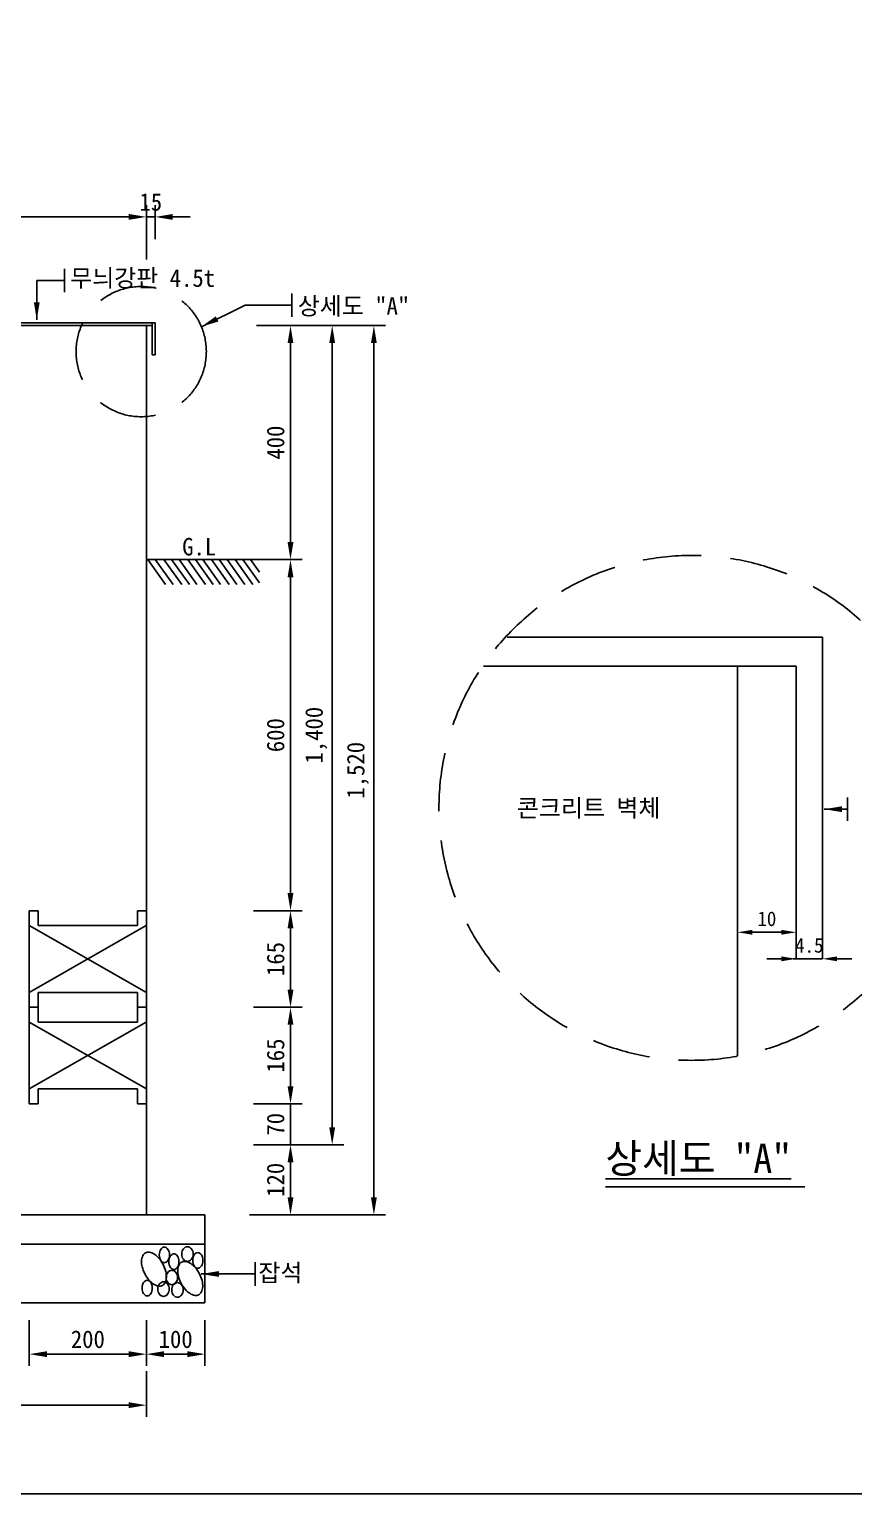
# Model space of a CAD drawing. Header units: millimetres. Extents: x 250 to 8210, y 580 to 5740.
# Drawn here: x 2898 to 4306, y 580 to 3083 of the extents above; entities that cross this region are included whole.
import ezdxf

# ---------------------------------------------------------------- set-up
doc = ezdxf.new("R2010")
doc.units = ezdxf.units.MM
doc.header["$LTSCALE"] = 400
doc.linetypes.add('HIDDEN', pattern=[0.375, 0.25, -0.125])
for name, color, linetype in [('ED-DIMS', 1, 'Continuous'), ('ED-LEAL', 1, 'Continuous'), ('ED-LEAT', 3, 'Continuous'), ('ED-MANH', 3, 'Continuous'), ('ED-NEWC', 4, 'Continuous'), ('TI-LEAL', 1, 'Continuous'), ('TN-TEXT', 3, 'Continuous'), ('TN-TRUF', 4, 'Continuous'), ('TT-BASE', 8, 'Continuous'), ('TT-DIMS', 1, 'Continuous'), ('TT-LEAL', 1, 'Continuous'), ('TT-LEAT', 3, 'Continuous'), ('TT-MANH', 4, 'Continuous'), ('TT-PATT', 5, 'Continuous'), ('TT-TEXT', 3, 'Continuous'), ('TX-PAPR', 2, 'Continuous')]:
    doc.layers.add(name, color=color, linetype=linetype)
doc.styles.get("Standard").update_dxf_attribs({"font": 'GulimChe.ttf'})
doc.styles.add('굴림', font='GulimChe.ttf')
doc.styles.add('굴림체', font='GulimChe.ttf')
doc.dimstyles.new('dim_st', dxfattribs={"dimtxt": 2.5, "dimasz": 2.5, "dimexe": 2, "dimexo": 3, "dimgap": 1, "dimtad": 1, "dimdec": 0, "dimrnd": 1, "dimzin": 0, "dimdsep": 46, "dimlunit": 6, "dimtxsty": '굴림체', "dimcen": -1, "dimclrd": 1, "dimclre": 1, "dimclrt": 3, "dimadec": 0, "dimazin": 0, "dimtfac": 1, "dimtdec": 0, "dimtix": 1, "dimtofl": 0, "dimtmove": 2, "dimatfit": 3, "dimfxl": 0, "dimtolj": 1, "dimtzin": 0, "dimarcsym": 0})
doc.dimstyles.new('ISO-25', dxfattribs={"dimtxt": 2.5, "dimasz": 2.5, "dimexe": 1.25, "dimexo": 0.625, "dimtad": 1, "dimtxsty": 'Standard', "dimcen": 2.5, "dimadec": 0, "dimazin": 0, "dimtfac": 1, "dimtmove": 0, "dimatfit": 3, "dimfxl": 0, "dimarcsym": 0})
doc.dimstyles.new('사본 dim_st', dxfattribs={"dimscale": 10, "dimtxt": 2.5, "dimasz": 2.5, "dimexe": 2, "dimexo": 3, "dimgap": 1, "dimtad": 1, "dimdec": 0, "dimlfac": 0.1, "dimrnd": 1, "dimzin": 0, "dimdsep": 46, "dimlunit": 6, "dimtxsty": '굴림체', "dimcen": -1, "dimclrd": 1, "dimclre": 1, "dimclrt": 3, "dimadec": 0, "dimazin": 0, "dimtfac": 1, "dimtdec": 0, "dimtix": 1, "dimtofl": 0, "dimtmove": 2, "dimatfit": 3, "dimfxl": 0, "dimtolj": 1, "dimtzin": 0, "dimarcsym": 0})

# ---------------------------------------------------------------- blocks, each defined once
blk = doc.blocks.new('*D47')
at = {"layer": 'Defpoints', "color": 0}
for p in [(2898, 906.4), (3098, 906.4), (2898, 818.5)]:
    blk.add_point(p, dxfattribs=at)
at = {"layer": 'TT-DIMS', "color": 0, "lineweight": -2}
for p, q in [((2898, 876.4), (2898, 798.5)), ((3098, 876.4), (3098, 798.5)), ((3068, 818.5), (2928, 818.5))]:
    blk.add_line(p, q, dxfattribs=at)
at = {"layer": 'TT-DIMS', "color": 0}
for points in [[(2928, 823.5), (2928, 813.5), (2898, 818.5)], [(3068, 823.5), (3068, 813.5), (3098, 818.5)]]:
    blk.add_solid(points, dxfattribs=at)
at = {"layer": 'TT-DIMS', "color": 3, "insert": (2998, 843.8), "char_height": 30, "attachment_point": 5, "style": '굴림체'}
blk.add_mtext('200', dxfattribs=at)
blk = doc.blocks.new('*D50')
at = {"layer": 'Defpoints', "color": 0}
for p in [(3322.3, 2576.4), (3251.1, 1176.4), (3415.4, 1176.4)]:
    blk.add_point(p, dxfattribs=at)
at = {"layer": 'TT-DIMS', "color": 0, "lineweight": -2}
for p, q in [((3352.3, 2576.4), (3435.4, 2576.4)), ((3415.4, 2546.4), (3415.4, 1206.4)), ((3281.1, 1176.4), (3435.4, 1176.4))]:
    blk.add_line(p, q, dxfattribs=at)
at = {"layer": 'TT-DIMS', "color": 0}
for points in [[(3410.4, 2546.4), (3420.4, 2546.4), (3415.4, 2576.4)], [(3410.4, 1206.4), (3420.4, 1206.4), (3415.4, 1176.4)]]:
    blk.add_solid(points, dxfattribs=at)
at = {"layer": 'TT-DIMS', "color": 3, "insert": (3388.2, 1876.4), "char_height": 30, "attachment_point": 5, "rotation": 90, "style": '굴림체'}
blk.add_mtext('1,400', dxfattribs=at)
blk = doc.blocks.new('*D51')
at = {"layer": 'Defpoints', "color": 0}
for p in [(3261.1, 2176.4), (3251.1, 1576.4), (3344.2, 1576.4)]:
    blk.add_point(p, dxfattribs=at)
at = {"layer": 'TT-DIMS', "color": 0, "lineweight": -2}
for p, q in [((3291.1, 2176.4), (3364.2, 2176.4)), ((3344.2, 2146.4), (3344.2, 1606.4)), ((3281.1, 1576.4), (3364.2, 1576.4))]:
    blk.add_line(p, q, dxfattribs=at)
at = {"layer": 'TT-DIMS', "color": 0}
for points in [[(3339.2, 2146.4), (3349.2, 2146.4), (3344.2, 2176.4)], [(3339.2, 1606.4), (3349.2, 1606.4), (3344.2, 1576.4)]]:
    blk.add_solid(points, dxfattribs=at)
at = {"layer": 'TT-DIMS', "color": 3, "insert": (3318.8, 1876.4), "char_height": 30, "attachment_point": 5, "rotation": 90, "style": '굴림체'}
blk.add_mtext('600', dxfattribs=at)
blk = doc.blocks.new('*D52')
at = {"layer": 'Defpoints', "color": 0}
for p in [(3274.3, 1176.4), (3244.3, 1056.4), (3344.2, 1056.4)]:
    blk.add_point(p, dxfattribs=at)
at = {"layer": 'TT-DIMS', "color": 0, "lineweight": -2}
for p, q in [((3304.3, 1176.4), (3364.2, 1176.4)), ((3344.2, 1146.4), (3344.2, 1086.4)), ((3274.3, 1056.4), (3364.2, 1056.4))]:
    blk.add_line(p, q, dxfattribs=at)
at = {"layer": 'TT-DIMS', "color": 0}
for points in [[(3339.2, 1146.4), (3349.2, 1146.4), (3344.2, 1176.4)], [(3339.2, 1086.4), (3349.2, 1086.4), (3344.2, 1056.4)]]:
    blk.add_solid(points, dxfattribs=at)
at = {"layer": 'TT-DIMS', "color": 3, "insert": (3318.8, 1116.4), "char_height": 30, "attachment_point": 5, "rotation": 90, "style": '굴림체'}
blk.add_mtext('120', dxfattribs=at)
blk = doc.blocks.new('*D53')
at = {"layer": 'Defpoints', "color": 0}
for p in [(3098, 906.4), (3198, 906.4), (3098, 818.5)]:
    blk.add_point(p, dxfattribs=at)
at = {"layer": 'TT-DIMS', "color": 0, "lineweight": -2}
for p, q in [((3098, 876.4), (3098, 798.5)), ((3198, 876.4), (3198, 798.5)), ((3168, 818.5), (3128, 818.5))]:
    blk.add_line(p, q, dxfattribs=at)
at = {"layer": 'TT-DIMS', "color": 0}
for points in [[(3128, 823.5), (3128, 813.5), (3098, 818.5)], [(3168, 823.5), (3168, 813.5), (3198, 818.5)]]:
    blk.add_solid(points, dxfattribs=at)
at = {"layer": 'TT-DIMS', "color": 3, "insert": (3148, 843.9), "char_height": 30, "attachment_point": 5, "style": '굴림체'}
blk.add_mtext('100', dxfattribs=at)
blk = doc.blocks.new('*D55')
at = {"layer": 'Defpoints', "color": 0}
for p in [(698, 819.2), (3098, 819.2), (698, 731.3)]:
    blk.add_point(p, dxfattribs=at)
at = {"layer": 'TT-DIMS', "color": 0, "lineweight": -2}
for p, q in [((698, 789.2), (698, 711.3)), ((3098, 789.2), (3098, 711.3)), ((3068, 731.3), (728, 731.3))]:
    blk.add_line(p, q, dxfattribs=at)
at = {"layer": 'TT-DIMS', "color": 0}
for points in [[(728, 736.3), (728, 726.3), (698, 731.3)], [(3068, 736.3), (3068, 726.3), (3098, 731.3)]]:
    blk.add_solid(points, dxfattribs=at)
at = {"layer": 'TT-DIMS', "color": 3, "insert": (1898, 758.5), "char_height": 30, "attachment_point": 5, "style": '굴림체'}
blk.add_mtext('2,400', dxfattribs=at)
blk = doc.blocks.new('*D60')
at = {"layer": 'Defpoints', "color": 0}
for p in [(4107.9, 1539.5), (4207.9, 1539.5), (4207.9, 1539.5)]:
    blk.add_point(p, dxfattribs=at)
at = {"layer": 'TT-DIMS', "color": 1, "lineweight": -2}
for p, q in [((4207.9, 1569.5), (4207.9, 1559.5)), ((4132.9, 1539.5), (4182.9, 1539.5)), ((4107.9, 1509.5), (4107.9, 1519.5))]:
    blk.add_line(p, q, dxfattribs=at)
at = {"layer": 'TT-DIMS', "color": 1}
for points in [[(4132.9, 1543.7), (4132.9, 1535.4), (4107.9, 1539.5)], [(4182.9, 1543.7), (4182.9, 1535.4), (4207.9, 1539.5)]]:
    blk.add_solid(points, dxfattribs=at)
at = {"layer": 'TT-DIMS', "color": 3, "insert": (4157.9, 1562.4), "char_height": 25, "attachment_point": 5, "style": '굴림체'}
blk.add_mtext('\\A1;10', dxfattribs=at)
blk = doc.blocks.new('*D61')
at = {"layer": 'Defpoints', "color": 0}
for p in [(4207.9, 1494.2), (4252.9, 1494.2), (4252.9, 1494.2)]:
    blk.add_point(p, dxfattribs=at)
at = {"layer": 'TT-DIMS', "color": 1, "lineweight": -2}
for p, q in [((4207.9, 1524.2), (4207.9, 1514.2)), ((4252.9, 1524.2), (4252.9, 1514.2)), ((4182.9, 1494.2), (4157.9, 1494.2)), ((4277.9, 1494.2), (4302.9, 1494.2))]:
    blk.add_line(p, q, dxfattribs=at)
at = {"layer": 'TT-DIMS', "color": 1}
for points in [[(4182.9, 1498.3), (4182.9, 1490), (4207.9, 1494.2)], [(4277.9, 1498.3), (4277.9, 1490), (4252.9, 1494.2)]]:
    blk.add_solid(points, dxfattribs=at)
at = {"layer": 'TT-DIMS', "color": 3, "insert": (4230.4, 1517), "char_height": 25, "attachment_point": 5, "style": '굴림체'}
blk.add_mtext('\\A1;4.5', dxfattribs=at)
blk = doc.blocks.new('*D74')
at = {"layer": 'Defpoints', "color": 0}
for p in [(3256.1, 2576.4), (3261.1, 2176.4), (3344.2, 2176.4)]:
    blk.add_point(p, dxfattribs=at)
at = {"layer": 'ED-DIMS', "color": 1, "lineweight": -2}
for p, q in [((3286.1, 2576.4), (3364.2, 2576.4)), ((3344.2, 2546.4), (3344.2, 2206.4)), ((3291.1, 2176.4), (3364.2, 2176.4))]:
    blk.add_line(p, q, dxfattribs=at)
at = {"layer": 'ED-DIMS', "color": 1}
for points in [[(3339.2, 2546.4), (3349.2, 2546.4), (3344.2, 2576.4)], [(3339.2, 2206.4), (3349.2, 2206.4), (3344.2, 2176.4)]]:
    blk.add_solid(points, dxfattribs=at)
at = {"layer": 'ED-DIMS', "color": 3, "insert": (3318.8, 2376.4), "char_height": 30, "attachment_point": 5, "rotation": 90, "style": '굴림체'}
blk.add_mtext('\\A1;400', dxfattribs=at)
blk = doc.blocks.new('*D76')
at = {"layer": 'Defpoints', "color": 0}
for p in [(2398, 2762.2), (2398, 2700.1), (3098, 2659.1)]:
    blk.add_point(p, dxfattribs=at)
at = {"layer": 'ED-DIMS', "color": 1, "lineweight": -2}
for p, q in [((2398, 2730.1), (2398, 2782.2)), ((3098, 2689.1), (3098, 2782.2)), ((3068, 2762.2), (2428, 2762.2))]:
    blk.add_line(p, q, dxfattribs=at)
at = {"layer": 'ED-DIMS', "color": 1}
for points in [[(2428, 2767.2), (2428, 2757.2), (2398, 2762.2)], [(3068, 2767.2), (3068, 2757.2), (3098, 2762.2)]]:
    blk.add_solid(points, dxfattribs=at)
at = {"layer": 'ED-DIMS', "color": 3, "insert": (2748, 2787.6), "char_height": 30, "attachment_point": 5, "style": '굴림체'}
blk.add_mtext('\\A1;700', dxfattribs=at)
blk = doc.blocks.new('*D77')
at = {"layer": 'Defpoints', "color": 0}
for p in [(3113, 2762.2), (3098, 2694), (3113, 2694)]:
    blk.add_point(p, dxfattribs=at)
at = {"layer": 'ED-DIMS', "color": 1, "lineweight": -2}
for p, q in [((3098, 2724), (3098, 2782.2)), ((3113, 2724), (3113, 2782.2)), ((3068, 2762.2), (3038, 2762.2)), ((3098, 2762.2), (3113, 2762.2)), ((3143, 2762.2), (3173, 2762.2))]:
    blk.add_line(p, q, dxfattribs=at)
at = {"layer": 'ED-DIMS', "color": 1}
for points in [[(3068, 2767.2), (3068, 2757.2), (3098, 2762.2)], [(3143, 2767.2), (3143, 2757.2), (3113, 2762.2)]]:
    blk.add_solid(points, dxfattribs=at)
at = {"layer": 'ED-DIMS', "color": 3, "insert": (3105.5, 2787.6), "char_height": 30, "attachment_point": 5, "style": '굴림체'}
blk.add_mtext('\\A1;15', dxfattribs=at)
blk = doc.blocks.new('*D97')
at = {"layer": 'Defpoints', "color": 0}
for p in [(3261.1, 1576.4), (3251.1, 1411.4), (3344.2, 1411.4)]:
    blk.add_point(p, dxfattribs=at)
at = {"layer": 'TT-DIMS', "color": 0, "lineweight": -2}
for p, q in [((3291.1, 1576.4), (3364.2, 1576.4)), ((3344.2, 1546.4), (3344.2, 1441.4)), ((3281.1, 1411.4), (3364.2, 1411.4))]:
    blk.add_line(p, q, dxfattribs=at)
at = {"layer": 'TT-DIMS', "color": 0}
for points in [[(3339.2, 1546.4), (3349.2, 1546.4), (3344.2, 1576.4)], [(3339.2, 1441.4), (3349.2, 1441.4), (3344.2, 1411.4)]]:
    blk.add_solid(points, dxfattribs=at)
at = {"layer": 'TT-DIMS', "color": 3, "insert": (3318.8, 1493.9), "char_height": 30, "attachment_point": 5, "rotation": 90, "style": '굴림체'}
blk.add_mtext('165', dxfattribs=at)
blk = doc.blocks.new('*D98')
at = {"layer": 'Defpoints', "color": 0}
for p in [(3261.1, 1411.4), (3251.1, 1246.4), (3344.2, 1246.4)]:
    blk.add_point(p, dxfattribs=at)
at = {"layer": 'TT-DIMS', "color": 0, "lineweight": -2}
for p, q in [((3291.1, 1411.4), (3364.2, 1411.4)), ((3344.2, 1381.4), (3344.2, 1276.4)), ((3281.1, 1246.4), (3364.2, 1246.4))]:
    blk.add_line(p, q, dxfattribs=at)
at = {"layer": 'TT-DIMS', "color": 0}
for points in [[(3339.2, 1381.4), (3349.2, 1381.4), (3344.2, 1411.4)], [(3339.2, 1276.4), (3349.2, 1276.4), (3344.2, 1246.4)]]:
    blk.add_solid(points, dxfattribs=at)
at = {"layer": 'TT-DIMS', "color": 3, "insert": (3318.8, 1328.9), "char_height": 30, "attachment_point": 5, "rotation": 90, "style": '굴림체'}
blk.add_mtext('165', dxfattribs=at)
blk = doc.blocks.new('*D99')
at = {"layer": 'Defpoints', "color": 0}
for p in [(3261.1, 1246.4), (3251.1, 1176.4), (3344.2, 1176.4)]:
    blk.add_point(p, dxfattribs=at)
at = {"layer": 'TT-DIMS', "color": 0, "lineweight": -2}
for p, q in [((3344.2, 1276.4), (3344.2, 1306.4)), ((3291.1, 1246.4), (3364.2, 1246.4)), ((3344.2, 1246.4), (3344.2, 1176.4)), ((3281.1, 1176.4), (3364.2, 1176.4)), ((3344.2, 1146.4), (3344.2, 1116.4))]:
    blk.add_line(p, q, dxfattribs=at)
at = {"layer": 'TT-DIMS', "color": 0}
for points in [[(3339.2, 1276.4), (3349.2, 1276.4), (3344.2, 1246.4)], [(3339.2, 1146.4), (3349.2, 1146.4), (3344.2, 1176.4)]]:
    blk.add_solid(points, dxfattribs=at)
at = {"layer": 'TT-DIMS', "color": 3, "insert": (3318.8, 1211.4), "char_height": 30, "attachment_point": 5, "rotation": 90, "style": '굴림체'}
blk.add_mtext('70', dxfattribs=at)
blk = doc.blocks.new('*D100')
at = {"layer": 'Defpoints', "color": 0}
for p in [(3393.5, 2576.4), (3244.3, 1056.4), (3486.6, 1056.4)]:
    blk.add_point(p, dxfattribs=at)
at = {"layer": 'TT-DIMS', "color": 0, "lineweight": -2}
for p, q in [((3423.5, 2576.4), (3506.6, 2576.4)), ((3486.6, 2546.4), (3486.6, 1086.4)), ((3274.3, 1056.4), (3506.6, 1056.4))]:
    blk.add_line(p, q, dxfattribs=at)
at = {"layer": 'TT-DIMS', "color": 0}
for points in [[(3481.6, 2546.4), (3491.6, 2546.4), (3486.6, 2576.4)], [(3481.6, 1086.4), (3491.6, 1086.4), (3486.6, 1056.4)]]:
    blk.add_solid(points, dxfattribs=at)
at = {"layer": 'TT-DIMS', "color": 3, "insert": (3459.4, 1816.4), "char_height": 30, "attachment_point": 5, "rotation": 90, "style": '굴림체'}
blk.add_mtext('1,520', dxfattribs=at)

msp = doc.modelspace()

# ---------------------------------------------------------------- linework, layer by layer
at = {"layer": 'ED-LEAL'}
msp.add_line((2958.05208383, 2633.39914651), (2958.05208383, 2673.39914651), dxfattribs=at)
at = {"layer": 'ED-LEAL', "linetype": 'HIDDEN'}
for centre, radius in [((3089.1381436, 2531.91462687), 111.27094422), ((4029.25301864, 1752.11156616), 431.45006945)]:
    msp.add_circle(centre, radius, dxfattribs=at)
at = {"layer": 'ED-MANH'}
msp.add_line((3098.0023354, 1056.37128657), (3098.0023354, 2576.37128657), dxfattribs=at)
at = {"layer": 'ED-NEWC'}
for p, q in [((3113.0023354, 2581.37128657), (2430.07340321, 2581.37128657)), ((3108.0023354, 2526.37128657), (3108.0023354, 2581.37128657)), ((3113.0023354, 2526.37128657), (3113.0023354, 2581.37128657)), ((3108.0023354, 2576.37128657), (2428.0023354, 2576.37128657)), ((3108.0023354, 2526.37128657), (3108.0023354, 2576.37128657)), ((3113.0023354, 2526.37128657), (3108.0023354, 2526.37128657)), ((2898.0027379, 1576.37128657), (2898.0027379, 1411.37128657)), ((2898.0027379, 1576.37128657), (2913.0027379, 1576.37128657)), ((2913.0027379, 1576.37128657), (2913.0027379, 1550.87128657)), ((3083.0027379, 1576.37128657), (3098.0027379, 1576.37132316)), ((3083.0027379, 1576.37128657), (3083.0027379, 1550.87128657)), ((3098.0031404, 1411.37128657), (3098.0027379, 1576.37128657)), ((3097.68420625, 1550.87128657), (2898.0027379, 1436.87128657)), ((3098.0027379, 1436.87128657), (2898.0027379, 1550.87128657)), ((2913.0027379, 1550.87128657), (3083.0027379, 1550.87128657)), ((2913.0027379, 1436.87128657), (3083.0031404, 1436.87128657)), ((2913.0027379, 1411.37128657), (2913.0027379, 1436.87128657)), ((3083.0031404, 1411.37128657), (3083.0031404, 1436.87128657)), ((2898.0027379, 1411.37128657), (2913.0027379, 1411.37128657)), ((2898.0027379, 1411.37128657), (2913.0027379, 1411.37128657)), ((2898.0027379, 1411.37128657), (2898.0027379, 1246.37128657)), ((2898.0027379, 1411.37128657), (2913.0027379, 1411.37128657)), ((2898.0027379, 1411.37128657), (2913.0027379, 1411.37128657)), ((2913.0027379, 1411.37128657), (2913.0027379, 1385.87128657)), ((3083.0027379, 1411.37128657), (3098.0031404, 1411.37128657)), ((3098.0027379, 1411.37128657), (3083.0027379, 1411.37128657)), ((3083.0027379, 1411.37128657), (3083.0027379, 1385.87128657)), ((3098.0027379, 1411.37128657), (3083.0031404, 1411.37128657)), ((3098.0031404, 1411.37128657), (3083.0031404, 1411.37128657)), ((3098.0031404, 1246.37128657), (3098.0027379, 1411.37128657)), ((3097.68420625, 1385.87128657), (2898.0027379, 1271.87128657)), ((3098.0027379, 1271.87128657), (2898.0027379, 1385.87128657)), ((2913.0027379, 1385.87128657), (3083.0027379, 1385.87128657)), ((2913.0027379, 1271.87128657), (3083.0031404, 1271.87128657)), ((2913.0027379, 1246.37128657), (2913.0027379, 1271.87128657)), ((3083.0031404, 1246.37128657), (3083.0031404, 1271.87128657)), ((2898.0027379, 1246.37128657), (2913.0027379, 1246.37128657)), ((3083.0031404, 1246.37128657), (3098.0031404, 1246.37132316))]:
    msp.add_line(p, q, dxfattribs=at)
at = {"layer": 'TI-LEAL'}
for p, q in [((3346.57389876, 2591.31862312), (3346.57389876, 2631.31862312)), ((4295.42584107, 1769.87492048), (4295.42584107, 1729.87492048))]:
    msp.add_line(p, q, dxfattribs=at)
at = {"layer": 'TN-TRUF'}
for p, q in [((3108.0023354, 2526.37128657), (3108.0023354, 2581.37128657)), ((3113.0023354, 2526.37128657), (3113.0023354, 2581.37128657)), ((3108.0023354, 2526.37128657), (3108.0023354, 2576.37128657)), ((3113.0023354, 2526.37128657), (3108.0023354, 2526.37128657)), ((3714.38290776, 2044.15901461), (4252.85672259, 2044.15901461)), ((4252.85672259, 1494.15901461), (4252.85672259, 2044.15901461)), ((3674.04746626, 1994.15901462), (4207.85672259, 1994.15901461)), ((4207.85672259, 1494.15901461), (4207.85672259, 1994.15901461)), ((4252.85672259, 1494.15901461), (4202.85672259, 1494.15901461))]:
    msp.add_line(p, q, dxfattribs=at)
at = {"layer": 'TT-BASE'}
for p, q in [((3098.0023354, 2176.37128657), (3291.09048054, 2176.37128657)), ((3130.83826339, 2133.76714791), (3100.51147811, 2176.37128657)), ((3143.50193056, 2133.76714791), (3113.17514529, 2176.37128657)), ((3158.34530993, 2133.76714791), (3128.01852466, 2176.37128657)), ((3171.44540447, 2133.76714791), (3141.1186192, 2176.37128657)), ((3184.10907165, 2133.76714791), (3153.78228637, 2176.37128657)), ((3198.95245102, 2133.76714791), (3168.62566575, 2176.37128657)), ((3212.05254555, 2133.76714791), (3181.72576028, 2176.37128657)), ((3224.71621273, 2133.76714791), (3194.38942746, 2176.37128657)), ((3239.5595921, 2133.76714791), (3209.23280683, 2176.37128657)), ((3252.65968663, 2133.76714791), (3222.33290136, 2176.37128657)), ((3266.19620853, 2133.76714791), (3235.86942326, 2176.37128657)), ((3279.73030582, 2133.76714791), (3249.40352055, 2176.37128657)), ((3291.09048054, 2136.82455727), (3262.94004245, 2176.37128657)), ((3291.09048054, 2154.80226275), (3275.73706243, 2176.37128657)), ((3198.0023354, 1056.37128657), (598.0023354, 1056.37128657)), ((3198.0023354, 1056.37128657), (698.0023354, 1056.37128657)), ((3198.0023354, 1056.37128657), (3198.0023354, 906.37128657)), ((3198.0023354, 1006.37128657), (598.0023354, 1006.37128657)), ((3198.0023354, 906.37128657), (598.0023354, 906.37128657))]:
    msp.add_line(p, q, dxfattribs=at)
at = {"layer": 'TT-LEAL'}
msp.add_line((3283.92188321, 935.51292045), (3283.92188321, 975.51292045), dxfattribs=at)
at = {"layer": 'TT-MANH'}
for p in [(3674.04746626, 1994.15901462), (3674.04746626, 1994.15901462), (4107.85672259, 1327.88212334)]:
    msp.add_line(p, (4107.85672259, 1994.15901461), dxfattribs=at)
at = {"layer": 'TT-PATT'}
for points in [[(3128.69453647, 974.78992767, -0.1429550188), (3125.58853308, 975.69649188, -0.1071737315), (3122.55177834, 978.7096887, -0.0784341247), (3120.71204069, 982.83810803, -0.0657605852), (3120.00736461, 988.17282894, -0.0657605852), (3120.71204069, 993.50754986, -0.0784341247), (3122.55177834, 997.63596919, -0.1071737315), (3125.58853308, 1000.649166, -0.1429550188), (3128.69453647, 1001.55573022, -0.1429550188), (3131.80053986, 1000.649166, -0.1071737315), (3134.8372946, 997.63596919, -0.0784341247), (3136.67703225, 993.50754986, -0.0657605852), (3137.38170833, 988.17282894, -0.0657605852), (3136.67703225, 982.83810803, -0.0784341247), (3134.8372946, 978.7096887, -0.1071737315), (3131.80053986, 975.69649188, -0.1429550188)], [(3168.14717839, 1002.02963631, -0.1209571441), (3171.79982796, 1001.1328882, -0.1051361893), (3175.12259087, 998.38494474, -0.0884869636), (3177.23082241, 994.46821113, -0.079485013), (3178.01190132, 989.58588091, -0.079485013), (3177.23082241, 984.7035507, -0.0884869636), (3175.12259087, 980.78681709, -0.1051361893), (3171.79982796, 978.03887363, -0.1209571441), (3168.14717839, 977.14212552, -0.1209571441), (3164.49452881, 978.03887363, -0.1051361893), (3161.17176591, 980.78681709, -0.0884869636), (3159.06353437, 984.7035507, -0.079485013), (3158.28245545, 989.58588091, -0.079485013), (3159.06353437, 994.46821113, -0.0884869636), (3161.17176591, 998.38494474, -0.1051361893), (3164.49452881, 1001.1328882, -0.1209571441)], [(3125.37678013, 935.8904984, -0.1607464383), (3119.02018319, 934.8878152, -0.1062418378), (3110.08523249, 938.39459208, -0.0706843187), (3102.39407382, 945.23374971, -0.0569658529), (3095.31168437, 955.833846, -0.0569658529), (3090.80395861, 967.75872294, -0.0706843187), (3089.71027989, 977.99258173, -0.1062418378), (3092.05110391, 987.30125355, -0.1607464383), (3096.56224583, 991.8905124, -0.1607464383), (3102.91884276, 992.89319561, -0.1062418378), (3111.85379346, 989.38641872, -0.0706843187), (3119.54495213, 982.5472611, -0.0569658529), (3126.62734158, 971.94716481, -0.0569658529), (3131.13506734, 960.02228787, -0.0706843187), (3132.22874606, 949.78842908, -0.1062418378), (3129.88792204, 940.47975726, -0.1607464383)], [(3145.00866006, 963.16075574, -0.1429550188), (3141.90265666, 964.06731996, -0.1071737315), (3138.86590192, 967.08051677, -0.0784341247), (3137.02616427, 971.2089361, -0.0657605852), (3136.32148819, 976.54365702, -0.0657605852), (3137.02616427, 981.87837793, -0.0784341247), (3138.86590192, 986.00679726, -0.1071737315), (3141.90265666, 989.01999408, -0.1429550188), (3145.00866006, 989.9265583, -0.1429550188), (3148.11466345, 989.01999408, -0.1071737315), (3151.15141819, 986.00679726, -0.0784341247), (3152.99115584, 981.87837793, -0.0657605852), (3153.69583192, 976.54365702, -0.0657605852), (3152.99115584, 971.2089361, -0.0784341247), (3151.15141819, 967.08051677, -0.1071737315), (3148.11466345, 964.06731996, -0.1429550188)], [(3187.32003835, 919.99607247, -0.1607464383), (3180.96344141, 918.99338927, -0.1062418378), (3172.02849071, 922.50016615, -0.0706843187), (3164.33733204, 929.33932378, -0.0569658529), (3157.25494259, 939.93942007, -0.0569658529), (3152.74721684, 951.86429701, -0.0706843187), (3151.65353811, 962.0981558, -0.1062418378), (3153.99436213, 971.40682762, -0.1607464383), (3158.50550405, 975.99608647, -0.1607464383), (3164.86210098, 976.99876968, -0.1062418378), (3173.79705168, 973.49199279, -0.0706843187), (3181.48821035, 966.65283516, -0.0569658529), (3188.5705998, 956.05273888, -0.0569658529), (3193.07832556, 944.12786193, -0.0706843187), (3194.17200428, 933.89400315, -0.1062418378), (3191.83118026, 924.58533133, -0.1607464383)], [(3185.82176302, 965.29043184, -0.1429550188), (3182.71575962, 966.19699606, -0.1071737315), (3179.67900488, 969.21019287, -0.0784341247), (3177.83926723, 973.3386122, -0.0657605852), (3177.13459115, 978.67333312, -0.0657605852), (3177.83926723, 984.00805403, -0.0784341247), (3179.67900488, 988.13647336, -0.1071737315), (3182.71575962, 991.14967018, -0.1429550188), (3185.82176302, 992.0562344, -0.1429550188), (3188.92776641, 991.14967018, -0.1071737315), (3191.96452115, 988.13647336, -0.0784341247), (3193.8042588, 984.00805403, -0.0657605852), (3194.50893488, 978.67333312, -0.0657605852), (3193.8042588, 973.3386122, -0.0784341247), (3191.96452115, 969.21019287, -0.1071737315), (3188.92776641, 966.19699606, -0.1429550188)], [(3141.51919742, 961.94314839, -0.1209571441), (3145.171847, 961.04640028, -0.1051361893), (3148.49460991, 958.29845682, -0.0884869636), (3150.60284144, 954.38172321, -0.079485013), (3151.38392036, 949.499393, -0.079485013), (3150.60284144, 944.61706278, -0.0884869636), (3148.49460991, 940.70032917, -0.1051361893), (3145.171847, 937.95238571, -0.1209571441), (3141.51919742, 937.0556376, -0.1209571441), (3137.86654785, 937.95238571, -0.1051361893), (3134.54378494, 940.70032917, -0.0884869636), (3132.4355534, 944.61706278, -0.079485013), (3131.65447449, 949.499393, -0.079485013), (3132.4355534, 954.38172321, -0.0884869636), (3134.54378494, 958.29845682, -0.1051361893), (3137.86654785, 961.04640028, -0.1209571441)], [(3099.39997979, 918.11930915, -0.1429550188), (3096.2939764, 919.02587337, -0.1071737315), (3093.25722166, 922.03907018, -0.0784341247), (3091.41748401, 926.16748951, -0.0657605852), (3090.71280793, 931.50221043, -0.0657605852), (3091.41748401, 936.83693134, -0.0784341247), (3093.25722166, 940.96535067, -0.1071737315), (3096.2939764, 943.97854749, -0.1429550188), (3099.39997979, 944.88511171, -0.1429550188), (3102.50598319, 943.97854749, -0.1071737315), (3105.54273792, 940.96535067, -0.0784341247), (3107.38247558, 936.83693134, -0.0657605852), (3108.08715165, 931.50221043, -0.0657605852), (3107.38247558, 926.16748951, -0.0784341247), (3105.54273792, 922.03907018, -0.1071737315), (3102.50598319, 919.02587337, -0.1429550188)], [(3127.18828774, 942.15887731, -0.1209571441), (3130.84093731, 941.2621292, -0.1051361893), (3134.16370022, 938.51418574, -0.0884869636), (3136.27193176, 934.59745213, -0.079485013), (3137.05301068, 929.71512192, -0.079485013), (3136.27193176, 924.8327917, -0.0884869636), (3134.16370022, 920.91605809, -0.1051361893), (3130.84093731, 918.16811464, -0.1209571441), (3127.18828774, 917.27136652, -0.1209571441), (3123.53563816, 918.16811464, -0.1051361893), (3120.21287526, 920.91605809, -0.0884869636), (3118.10464372, 924.8327917, -0.079485013), (3117.3235648, 929.71512192, -0.079485013), (3118.10464372, 934.59745213, -0.0884869636), (3120.21287526, 938.51418574, -0.1051361893), (3123.53563816, 941.2621292, -0.1209571441)], [(3151.08176604, 940.75058048, -0.1209571441), (3154.73441561, 939.85383237, -0.1051361893), (3158.05717852, 937.10588891, -0.0884869636), (3160.16541006, 933.1891553, -0.079485013), (3160.94648897, 928.30682509, -0.079485013), (3160.16541006, 923.42449487, -0.0884869636), (3158.05717852, 919.50776126, -0.1051361893), (3154.73441561, 916.7598178, -0.1209571441), (3151.08176604, 915.86306969, -0.1209571441), (3147.42911646, 916.7598178, -0.1051361893), (3144.10635355, 919.50776126, -0.0884869636), (3141.99812201, 923.42449487, -0.079485013), (3141.2170431, 928.30682509, -0.079485013), (3141.99812201, 933.1891553, -0.0884869636), (3144.10635355, 937.10588891, -0.1051361893), (3147.42911646, 939.85383237, -0.1209571441)]]:
    msp.add_lwpolyline(points, format="xyb", close=True, dxfattribs=at)
at = {"layer": 'TT-TEXT'}
msp.add_line((4222.73890089, 1104.36597332), (3881.98261306, 1104.36597332), dxfattribs=at)
at = {"layer": 'TX-PAPR'}
msp.add_lwpolyline([(250, 5740), (8210, 5740), (8210, 580), (250, 580)], close=True, dxfattribs=at)

# ---------------------------------------------------------------- texts
at = {"layer": 'ED-LEAT', "style": '굴림'}
msp.add_text('무늬강판 4.5t', height=30, dxfattribs=at).set_placement((2967.80679866, 2642.65892523))
at = {"layer": 'TN-TEXT'}
for s, p in [('상세도 "A"', (3356.57389876, 2595.00213375)), ('콘크리트 벽체', (3730.94086666, 1736.98928219))]:
    msp.add_text(s, height=30, dxfattribs=at).set_placement(p)
at = {"layer": 'TT-LEAT'}
msp.add_text('잡석', height=30, dxfattribs=at).set_placement((3289.3225929, 942.54749492))
at = {"layer": 'TT-TEXT'}
for s, height, p in [('G.L', 30, (3159.17266541, 2183.58910811)), ('%%U상세도 "A"', 50, (3881.98485085, 1128.14224085))]:
    msp.add_text(s, height=height, dxfattribs=at).set_placement(p)

# ---------------------------------------------------------------- dimensions: what is measured, and where the dimension line sits
at = {"layer": 'ED-DIMS'}
for base, p1, p2, angle, picture, middle in [((2398.0023354, 2762.17133077), (3098.0023354, 2659.06103395), (2398.0023354, 2700.12347979), 180, '*D76', (2748.0023354, 2787.55032014)), ((3113.0023354, 2762.17133077), (3098.0023354, 2693.9612604), (3113.0023354, 2693.9612604), 180, '*D77', (3105.5023354, 2787.57026694)), ((3344.18771994, 2176.37128657), (3256.09048054, 2576.37128657), (3261.09048054, 2176.37128657), 90, '*D74', (3318.80873058, 2376.37128657))]:
    dim = msp.add_linear_dim(base=base, p1=p1, p2=p2, angle=angle, dimstyle='dim_st', override={"dimscale": 10, "dimtxt": 3, "dimasz": 3, "dimtofl": 1}, dxfattribs=at)
    dim.commit()
    dim.dimension.update_dxf_attribs({"geometry": picture, "text_midpoint": middle})
at = {"layer": 'TT-DIMS'}
for base, p1, p2, angle, override, picture, middle in [((3486.60013869, 1056.37107351), (3393.50289929, 2576.37128657), (3244.31232127, 1056.37107351), 90, {"dimscale": 10, "dimtxt": 3, "dimasz": 3, "dimexe": 2, "dimexo": 3, "dimgap": 1, "dimdec": 0, "dimlunit": 6, "dimtxsty": '굴림체', "dimcen": 1, "dimclrt": 3, "dimaunit": 1, "dimtdec": 4, "dimtix": 1, "dimtmove": 2, "dimtvp": 2}, '*D100', (3459.36609614, 1816.37118004)), ((3415.39392932, 1176.37128657), (3322.29668991, 2576.37128657), (3251.09048054, 1176.37128657), 90, {"dimscale": 10, "dimtxt": 3, "dimasz": 3, "dimexe": 2, "dimexo": 3, "dimgap": 1, "dimdec": 4, "dimlunit": 6, "dimtxsty": '굴림체', "dimcen": 1, "dimclrt": 3, "dimaunit": 1, "dimtdec": 4, "dimtix": 1, "dimtmove": 2, "dimtvp": 2}, '*D50', (3388.15988676, 1876.37128657)), ((3344.18771994, 1576.37128657), (3261.09048054, 2176.37128657), (3251.09048054, 1576.37128657), 90, {"dimscale": 10, "dimtxt": 3, "dimasz": 3, "dimexe": 2, "dimexo": 3, "dimgap": 1, "dimdec": 4, "dimlunit": 6, "dimtxsty": '굴림체', "dimcen": 1, "dimclrt": 3, "dimaunit": 1, "dimtdec": 4, "dimtix": 1, "dimtmove": 2, "dimtvp": 2}, '*D51', (3318.8486242, 1876.37128657)), ((3344.18771994, 1411.37128657), (3261.09048054, 1576.37128657), (3251.09048054, 1411.37128657), 90, {"dimscale": 10, "dimtxt": 3, "dimasz": 3, "dimexe": 2, "dimexo": 3, "dimgap": 1, "dimdec": 4, "dimlunit": 6, "dimtxsty": '굴림체', "dimcen": 1, "dimclrt": 3, "dimaunit": 1, "dimtdec": 4, "dimtix": 1, "dimtmove": 2, "dimtvp": 2}, '*D97', (3318.78878377, 1493.87128657)), ((3344.18771994, 1246.37128657), (3261.09048054, 1411.37128657), (3251.09048054, 1246.37128657), 90, {"dimscale": 10, "dimtxt": 3, "dimasz": 3, "dimexe": 2, "dimexo": 3, "dimgap": 1, "dimdec": 4, "dimlunit": 6, "dimtxsty": '굴림체', "dimcen": 1, "dimclrt": 3, "dimaunit": 1, "dimtdec": 4, "dimtix": 1, "dimtmove": 2, "dimtvp": 2}, '*D98', (3318.78878377, 1328.87128657)), ((3344.18771994, 1176.37128657), (3261.09048054, 1246.37128657), (3251.09048054, 1176.37128657), 90, {"dimscale": 10, "dimtxt": 3, "dimasz": 3, "dimexe": 2, "dimexo": 3, "dimgap": 1, "dimdec": 4, "dimlunit": 6, "dimtxsty": '굴림체', "dimcen": 1, "dimclrt": 3, "dimaunit": 1, "dimtdec": 4, "dimtix": 1, "dimtmove": 2, "dimtvp": 2}, '*D99', (3318.80873058, 1211.37128657)), ((3344.18771994, 1056.37107351), (3274.31232127, 1176.37107351), (3244.31232127, 1056.37107351), 90, {"dimscale": 10, "dimtxt": 3, "dimasz": 3, "dimexe": 2, "dimexo": 3, "dimgap": 1, "dimdec": 4, "dimlunit": 6, "dimtxsty": '굴림체', "dimcen": 1, "dimclrt": 3, "dimaunit": 1, "dimtdec": 4, "dimtix": 1, "dimtmove": 2, "dimtvp": 2}, '*D52', (3318.78878377, 1116.37107351)), ((2898.0023354, 818.4744854), (3098.0023354, 906.37128657), (2898.0023354, 906.37128657), 180, {"dimscale": 10, "dimtxt": 3, "dimasz": 3, "dimexe": 2, "dimexo": 3, "dimgap": 1, "dimdec": 4, "dimlunit": 6, "dimtxsty": '굴림체', "dimcen": 1, "dimclrt": 3, "dimaunit": 1, "dimtdec": 4, "dimtix": 1, "dimtmove": 2, "dimtvp": 2}, '*D47', (2998.0023354, 843.81358115)), ((3098.0023354, 818.4744854), (3198.0023354, 906.37128657), (3098.0023354, 906.37128657), 180, {"dimscale": 10, "dimtxt": 3, "dimasz": 3, "dimexe": 2, "dimexo": 3, "dimgap": 1, "dimdec": 4, "dimlunit": 6, "dimtxsty": '굴림체', "dimcen": 1, "dimclrt": 3, "dimaunit": 1, "dimtdec": 4, "dimtix": 1, "dimtmove": 2, "dimtvp": 2}, '*D53', (3148.0023354, 843.87342157)), ((698.0023354, 731.28935587), (3098.0023354, 819.18615704), (698.0023354, 819.18615704), 180, {"dimscale": 10, "dimtxt": 3, "dimasz": 3, "dimexe": 2, "dimexo": 3, "dimgap": 1, "dimdec": 4, "dimlunit": 6, "dimtxsty": '굴림체', "dimcen": 1, "dimclrt": 3, "dimaunit": 1, "dimtdec": 4, "dimtix": 1, "dimtmove": 2, "dimtvp": 2}, '*D55', (1898.0023354, 758.52339842))]:
    dim = msp.add_linear_dim(base=base, p1=p1, p2=p2, angle=angle, dimstyle='ISO-25', override=override, dxfattribs=at)
    dim.commit()
    dim.dimension.update_dxf_attribs({"geometry": picture, "text_midpoint": middle})
for base, p1, p2, text, picture, middle in [((4207.85672259, 1539.53256809), (4107.85672259, 1539.53256809), (4207.85672259, 1539.53256809), '10', '*D60', (4157.85672259, 1562.36501489)), ((4252.85672259, 1494.15901461), (4207.85672259, 1494.15901461), (4252.85672259, 1494.15901461), '4.5', '*D61', (4230.35672259, 1516.97483907))]:
    dim = msp.add_linear_dim(base=base, p1=p1, p2=p2, text=text, dimstyle='사본 dim_st', dxfattribs=at)
    dim.commit()
    dim.dimension.update_dxf_attribs({"geometry": picture, "text_midpoint": middle})

# ---------------------------------------------------------------- leaders
at = {"layer": 'ED-LEAL'}
msp.add_leader([(2910.74383482, 2586.22227365), (2910.74383482, 2653.39914651), (2958.05208383, 2653.39914651)], dimstyle='ISO-25', override={"dimscale": 10, "dimtxt": 3, "dimasz": 3, "dimexe": 2, "dimexo": 3, "dimgap": 1, "dimdec": 4, "dimlunit": 6, "dimtxsty": '굴림체', "dimcen": 1, "dimaunit": 1, "dimtdec": 4, "dimtix": 1, "dimtmove": 2, "dimtvp": 2}, dxfattribs=at)
at = {"layer": 'TI-LEAL'}
for points in [[(3191.90255291, 2574.58427893), (3266.57389876, 2611.31862312), (3346.57389876, 2611.31862312)], [(4255.98843796, 1749.87492048), (4285.86430085, 1749.87492048), (4295.42584107, 1749.87492048)]]:
    msp.add_leader(points, dimstyle='ISO-25', override={"dimscale": 10, "dimtxt": 3, "dimasz": 3, "dimexe": 2, "dimexo": 3, "dimgap": 1, "dimtad": 0, "dimdec": 0, "dimlunit": 6, "dimtxsty": '굴림체', "dimcen": 1, "dimaunit": 1, "dimtix": 1, "dimtmove": 2, "dimtvp": 2}, dxfattribs=at)
at = {"layer": 'TT-LEAL'}
msp.add_leader([(3191.803684, 955.51292045), (3283.92188321, 955.51292045)], dimstyle='ISO-25', override={"dimscale": 10, "dimtxt": 3, "dimasz": 3, "dimexe": 2, "dimexo": 3, "dimgap": 1, "dimtad": 0, "dimdec": 0, "dimlunit": 6, "dimtxsty": '굴림체', "dimcen": 1, "dimaunit": 1, "dimtix": 1, "dimtmove": 2, "dimtvp": 2}, dxfattribs=at)

doc.saveas('drawing.dxf')
